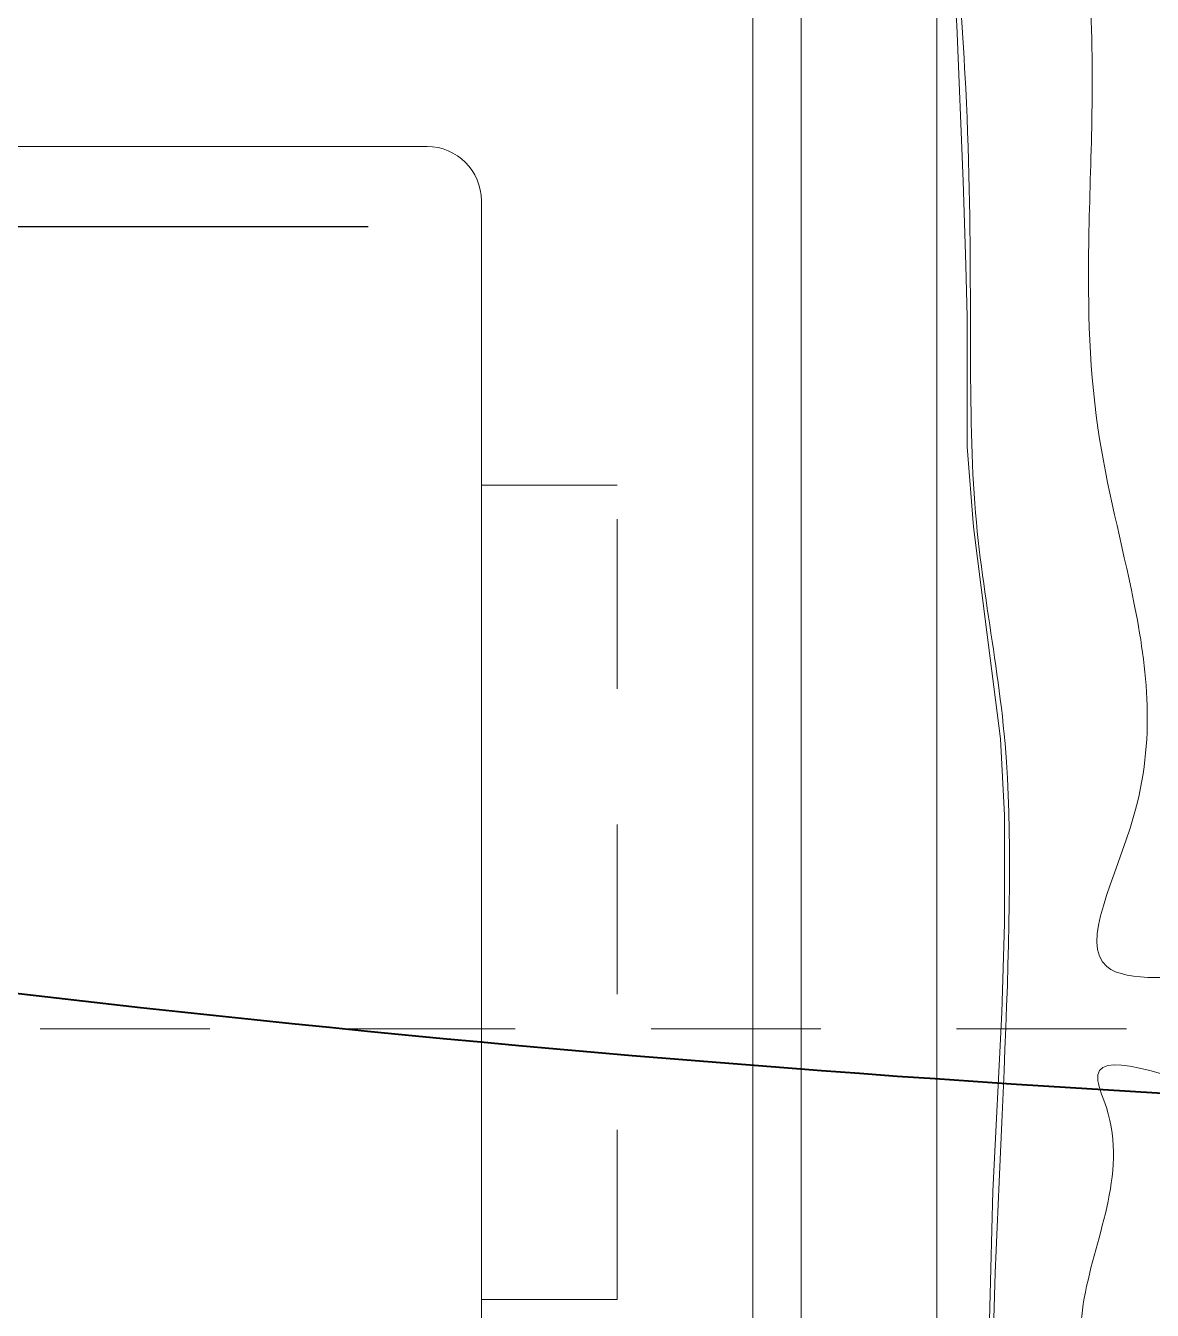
# Model space of a CAD drawing. Header units: metres. Extents: x 14 to 2416, y -346 to 476.
# Drawn here: x 148.041 to 148.871, y -83.279 to -82.332 of the extents above; entities that cross this region are included whole.
import ezdxf

# ---------------------------------------------------------------- set-up
doc = ezdxf.new("R2010")
doc.units = ezdxf.units.M
for name, pattern in [('0', [0]), ('HIDDEN2', [0.1875, 0.125, -0.0625]), ('STYLE_03', [0.5, 0.416656, -0.083344])]:
    doc.linetypes.add(name, pattern=pattern)
doc.layers.get('0').update_dxf_attribs({"linetype": '0', "lineweight": 20})
for name, color, linetype, lineweight in [('A-ANNO-TEXT', 20, 'Continuous', 13), ('A-WALL', 250, 'Continuous', 20), ('baños', 251, 'Continuous', 0), ('E Salida Luces', 22, 'Continuous', 40), ('MOBILIARIOS', 252, 'Continuous', 0)]:
    doc.layers.add(name, color=color, linetype=linetype, lineweight=lineweight)
doc.layers.add('MAVA Luminarias', color=1, linetype='Continuous')
doc.layers.add('Techos 1', color=7, linetype='HIDDEN2', lineweight=9, true_color=0x42391a)
doc.styles.get("Standard").update_dxf_attribs({"font": 'arial.ttf', "height": 0.1875})

# ---------------------------------------------------------------- blocks, each defined once
blk = doc.blocks.new('PL BASE 2N NASAS 09')
at = {"layer": 'A-WALL'}
for p, q in [((174.14755, -23.81081), (174.14755, -20.59081)), ((171.93755, -21.56171), (173.90755, -21.56171)), ((173.94755, -21.60171), (173.94755, -23.81081))]:
    blk.add_line(p, q, dxfattribs=at)
at = {"layer": 'A-WALL', "linetype": 'HIDDEN2'}
for p, q in [((174.04755, -21.81126), (173.94755, -21.81126)), ((174.04755, -22.41126), (174.04755, -21.81126)), ((174.04755, -22.41126), (173.94755, -22.41126))]:
    blk.add_line(p, q, dxfattribs=at)
at = {"layer": 'A-WALL'}
blk.add_arc((173.90755, -21.60171), 0.04, 0, 90, dxfattribs=at)
at = {"layer": 'Techos 1'}
blk.add_line((163.94755, -22.21177), (176.09755, -22.21177), dxfattribs=at)
at = {"layer": 'baños', "linetype": 'Continuous', "flags": 8}
for tag, p in [('MODELNUMBER', (167.1329, -5.63062, 0)), ('TRADENAME', (167.1329, -5.63066, 0)), ('PRODUCT', (167.1329, -5.6307, 0)), ('MATERIAL', (167.1329, -5.63074, 0)), ('MODELNUMBER', (168.30765, -5.63062, 0)), ('TRADENAME', (168.30765, -5.63066, 0)), ('PRODUCT', (168.30765, -5.6307, 0)), ('MATERIAL', (168.30765, -5.63074, 0))]:
    blk.add_attdef(tag, p, '', height=0.0000254, rotation=180.00008, dxfattribs=at)
at = {"layer": 'baños', "linetype": 'Continuous'}
for tag, p, rotation in [('MODELNUMBER', (169.24282, -19.70647), 180.00008), ('TRADENAME', (169.24278, -19.70642), 180.00008), ('MATERIAL', (169.24301, -19.70634), 180.00008), ('PRODUCT', (169.243, -19.70638), 180.00008), ('MODELNUMBER', (169.95239, -19.70647), 179.99992), ('TRADENAME', (169.95239, -19.70642), 179.99992), ('MATERIAL', (169.95239, -19.70634), 179.99992), ('PRODUCT', (169.95239, -19.70638), 179.99992)]:
    blk.add_attdef(tag, p, '', height=0.0000254, rotation=rotation, dxfattribs=at)
blk = doc.blocks.new('PL MUEBLES 2N NASAS 09')
at = {"layer": 'MOBILIARIOS'}
for points in [[(224.09733, 41.67039), (224.19733, 41.67039), (224.19733, 39.37039), (224.09733, 39.37039)], [(224.19733, 41.52039), (226.19733, 41.52039), (226.19733, 39.52039), (224.19733, 39.52039)]]:
    blk.add_lwpolyline(points, close=True, dxfattribs=at)
blk.add_lwpolyline([(224.23476, 40.24315), (224.23856, 40.38571), (224.2452, 40.5173), (224.2471, 40.58288), (224.2471, 40.66271), (224.24425, 40.71878), (224.23286, 40.80716), (224.2243, 40.87501), (224.21955, 40.93393), (224.21955, 41.02992), (224.2186, 41.06794), (224.2167, 41.12971), (224.21195, 41.2447), (224.20625, 41.32168), (224.20824, 41.40183), (224.21204, 41.43699), (224.22153, 41.45885), (224.24242, 41.47691), (224.2861, 41.49116), (224.36247, 41.50162)], dxfattribs=at)
for points, knots in [([(224.94369, 41.46408), (224.94369, 41.46408), (224.94369, 41.46408), (224.94369, 41.46408), (224.94203, 41.46413), (224.90717, 41.46408), (224.83726, 41.48452), (224.66544, 41.49264), (224.4583, 41.50838), (224.22763, 41.48452), (224.20191, 41.39905), (224.22763, 41.14908), (224.21495, 40.87793), (224.26792, 40.68889), (224.22763, 40.26738), (224.24615, 39.90574), (224.2127, 39.63124), (224.22763, 39.53259), (224.62004, 39.53259), (224.80637, 39.53259), (224.94821, 39.55242), (224.9615, 39.55242), (224.977, 39.56427), (225.04731, 39.53259), (225.11199, 39.53259), (225.23292, 39.53259)], [2.895366, 2.895366, 2.895366, 2.895366, 2.896475, 3.053535, 3.138588, 3.190252, 3.29358, 3.393683, 3.686394, 3.848283, 3.942303, 4.166996, 4.499824, 4.847407, 5.433591, 5.797126, 6.093613, 6.186669, 6.495546, 6.666013, 6.828452, 7.059973, 7.190877, 7.299822, 7.383928, 7.383928, 7.383928, 7.383928]), ([(224.79789, 40.93269), (224.79759, 40.98037), (224.797, 41.09116), (224.80105, 41.23069), (224.84023, 41.31366), (224.82256, 41.44354), (224.74945, 41.33694), (224.66907, 41.3703), (224.53112, 41.37648), (224.43721, 41.25494), (224.29867, 41.41562), (224.31557, 41.22559), (224.30782, 41.1143), (224.3091, 40.95212), (224.34719, 40.81363), (224.36334, 40.67755), (224.28289, 40.53334), (224.37844, 40.54338), (224.41307, 40.54645), (224.41555, 40.54667)], [0, 0, 0, 0, 0.152599, 0.305824, 0.413498, 0.490111, 0.57095, 0.695693, 0.751084, 0.933009, 1.04478, 1.135217, 1.336369, 1.489125, 1.623798, 1.783333, 1.909904, 2.000264, 2.007333, 2.007333, 2.007333, 2.007333]), ([(224.78978, 39.74217), (224.75096, 39.74278), (224.6861, 39.7438), (224.59214, 39.78733), (224.53407, 39.70914), (224.46048, 39.71374), (224.31324, 39.69589), (224.39484, 39.8799), (224.30035, 40.01418), (224.3109, 40.1756), (224.29381, 40.31593), (224.34186, 40.40346), (224.30079, 40.49817), (224.3682, 40.46874), (224.41503, 40.45755)], [0, 0, 0, 0, 0.125513, 0.209774, 0.279098, 0.385114, 0.440556, 0.579971, 0.776155, 0.956632, 1.067828, 1.221054, 1.242986, 1.352802, 1.352802, 1.352802, 1.352802])]:
    blk.add_open_spline(points, degree=3, knots=knots, dxfattribs=at)
blk.add_blockref('PL BASE 2N NASAS 09', (49.91428, 62.71701))
blk = doc.blocks.new('A$C595364de')
blk.add_blockref('PL MUEBLES 2N NASAS 09', (-199.56182, -36.6052))

msp = doc.modelspace()

# ---------------------------------------------------------------- linework, layer by layer
at = {"layer": 'E Salida Luces'}
msp.add_arc((149.70996, -68.68164), 14.46074, 261.158595, 275.350201, dxfattribs=at)
at = {"layer": 'MAVA Luminarias', "linetype": 'STYLE_03', "lineweight": 30}
msp.add_line((146.32662, -82.47932), (148.3778, -82.48003), dxfattribs=at)

# ---------------------------------------------------------------- block references
at = {"layer": 'A-ANNO-TEXT'}
msp.add_blockref('A$C595364de', (124.07662, -86.97111), dxfattribs=at)

doc.saveas('drawing.dxf')
